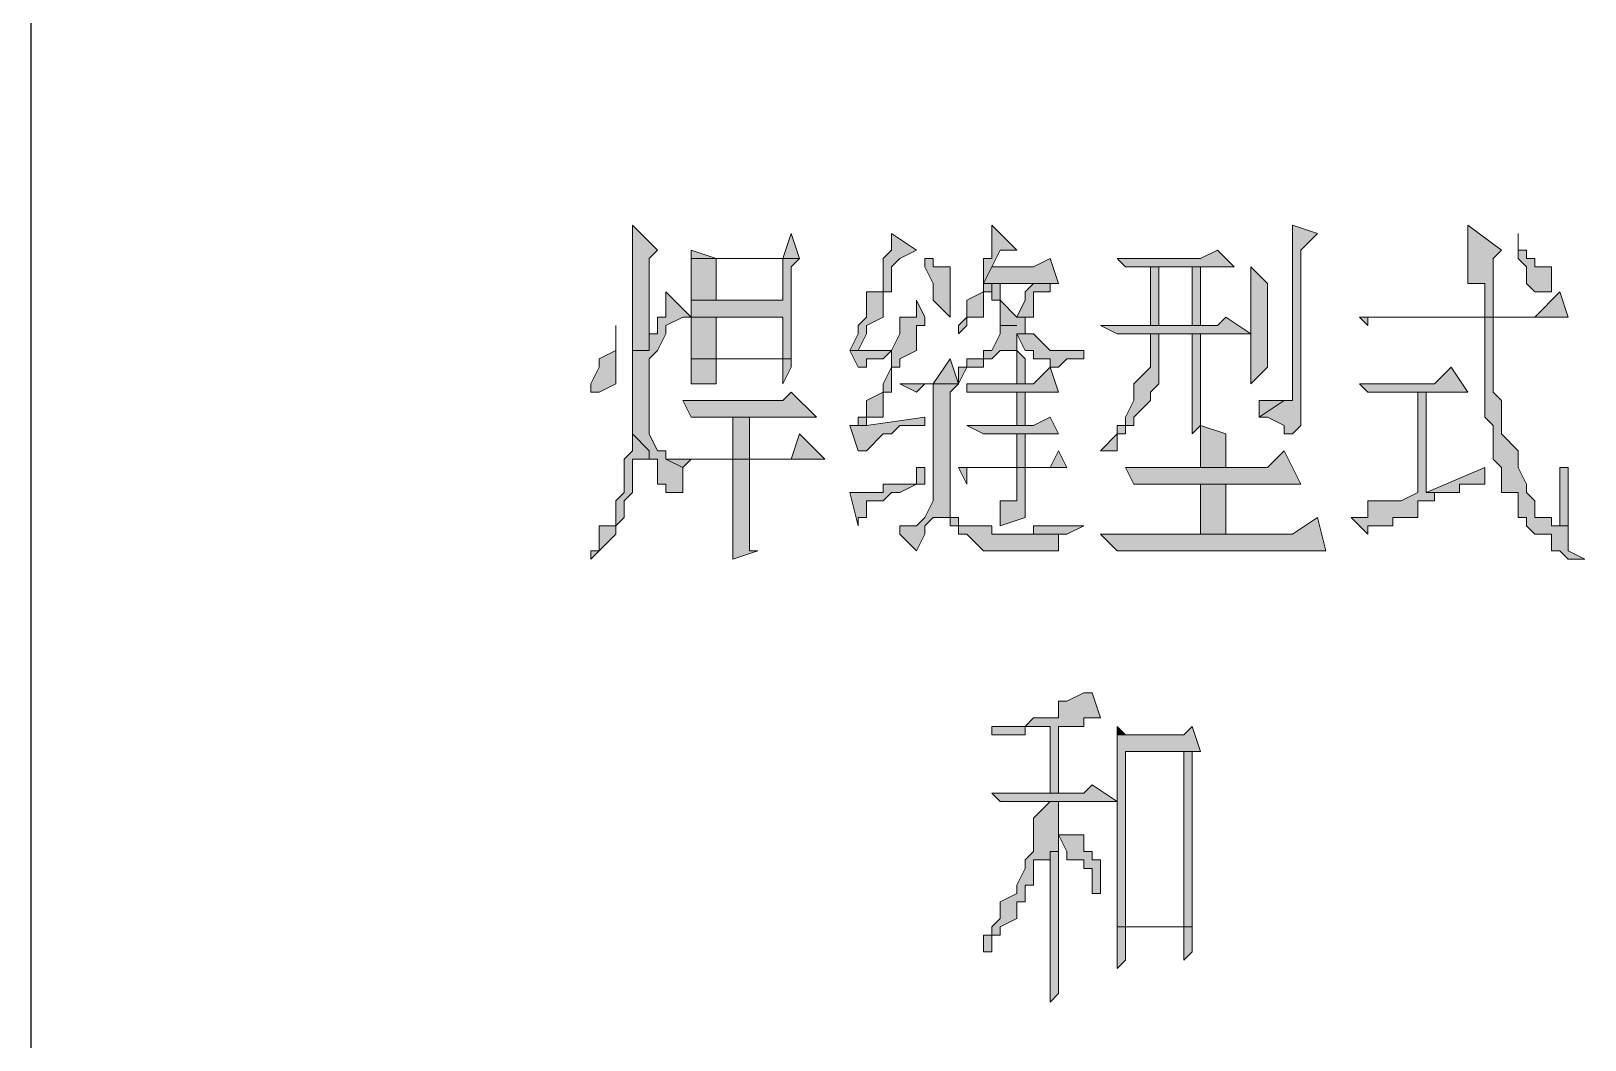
# Model space of a CAD drawing. Header units: millimetres. Extents: x 20 to 821, y 1 to 1134.
# Drawn here: x 557.64 to 591.12, y 943.42 to 965.16 of the extents above; entities that cross this region are included whole.
import ezdxf

# ---------------------------------------------------------------- set-up
doc = ezdxf.new("R2010")
doc.units = ezdxf.units.MM
doc.layers.add('1', color=7, linetype='Continuous')

msp = doc.modelspace()

# ---------------------------------------------------------------- hatches: boundary and pattern name
h = msp.add_hatch(color=0)
h.dxf.hatch_style = 2
h.paths.add_polyline_path([(570.6, 960.981732), (570.6, 958.281732), (570.96, 958.281732), (570.96, 960.261732), (571.14, 960.441732)])
h = msp.add_hatch(color=0)
h.dxf.hatch_style = 2
h.paths.add_polyline_path([(578.34, 960.981732), (578.34, 960.261732), (578.16, 960.261732), (578.16, 959.721732), (578.34, 960.081732), (578.52, 960.441732), (578.88, 960.441732)])
h = msp.add_hatch(color=0)
h.dxf.hatch_style = 2
h.paths.add_polyline_path([(584.82, 960.981732), (584.82, 957.201732), (584.64, 957.201732), (584.1, 956.841732), (584.28, 956.841732), (584.64, 956.661732), (584.64, 956.481732), (584.82, 956.481732), (585, 956.661732), (585, 960.441732), (585.36, 960.801732)])
h = msp.add_hatch(color=0)
h.dxf.hatch_style = 2
h.paths.add_polyline_path([(588.6, 960.981732), (588.6, 959.721732), (588.96, 959.721732), (588.96, 959.001732), (589.14, 959.001732), (589.14, 960.261732), (589.32, 960.441732)])
h = msp.add_hatch(color=0)
h.dxf.hatch_style = 2
h.paths.add_polyline_path([(574.02, 960.801732), (573.84, 960.261732), (571.86, 960.261732), (571.86, 960.081732), (571.86, 959.361732), (572.4, 959.361732), (572.4, 960.261732), (573.84, 960.261732), (574.2, 960.261732)])
h = msp.add_hatch(color=0)
h.dxf.hatch_style = 2
h.paths.add_polyline_path([(576.18, 960.801732), (576.18, 960.441732), (576, 960.261732), (576, 959.541732), (575.64, 959.541732), (575.64, 959.001732), (575.46, 958.821732), (575.46, 958.641732), (575.28, 958.281732), (575.46, 958.281732), (575.64, 958.641732), (575.64, 958.821732), (576, 959.001732), (576, 959.361732), (576, 959.541732), (576.18, 959.541732), (576.18, 960.081732), (576.36, 960.261732), (576.72, 960.441732)])
h = msp.add_hatch(color=0)
h.dxf.hatch_style = 2
h.paths.add_polyline_path([(589.68, 960.801732), (589.68, 960.261732), (589.86, 960.081732), (589.86, 959.721732), (590.04, 959.541732), (590.4, 959.541732), (590.4, 959.721732), (590.4, 960.081732), (590.04, 960.081732), (590.04, 960.261732), (589.86, 960.261732), (589.86, 960.441732), (589.68, 960.441732)])
h = msp.add_hatch(color=0)
h.dxf.hatch_style = 2
h.paths.add_polyline_path([(571.86, 960.441732), (571.86, 960.261732), (572.4, 960.261732)])
h = msp.add_hatch(color=0)
h.dxf.hatch_style = 2
h.paths.add_polyline_path([(574.2, 960.261732), (573.84, 960.261732), (573.84, 959.361732), (571.86, 959.361732), (571.86, 959.001732), (573.84, 959.001732), (573.84, 958.101732), (571.86, 958.101732), (571.86, 957.921732), (571.86, 957.561732), (572.4, 957.561732), (572.4, 958.101732), (573.84, 958.101732), (574.02, 958.101732), (574.02, 958.281732), (574.02, 959.721732), (574.02, 960.081732)])
h = msp.add_hatch(color=0)
h.dxf.hatch_style = 2
h.paths.add_polyline_path([(576.9, 960.261732), (576.9, 960.081732), (577.08, 959.721732), (577.08, 959.361732), (577.44, 959.001732), (577.44, 960.081732), (577.08, 960.081732), (577.08, 960.261732)])
h = msp.add_hatch(color=0)
h.dxf.hatch_style = 2
h.paths.add_polyline_path([(579.6, 960.261732), (579.24, 960.081732), (578.34, 960.081732), (578.16, 959.721732), (578.34, 959.721732), (578.34, 959.541732), (578.34, 959.361732), (578.52, 959.361732), (578.52, 958.821732), (578.88, 958.821732), (578.52, 958.821732), (578.52, 958.641732), (578.34, 958.281732), (578.16, 958.281732), (578.16, 958.101732), (577.8, 958.101732), (577.8, 957.921732), (577.62, 957.921732), (577.62, 957.561732), (577.8, 957.921732), (578.16, 957.921732), (578.16, 958.101732), (578.34, 958.101732), (578.52, 958.281732), (578.88, 958.281732), (578.88, 958.641732), (579.24, 958.641732), (579.06, 958.641732), (579.06, 959.001732), (578.88, 959.001732), (578.52, 959.361732), (578.52, 959.721732), (578.34, 959.721732), (579.78, 959.721732)])
h = msp.add_hatch(color=0)
h.dxf.hatch_style = 2
h.paths.add_polyline_path([(583.2, 960.441732), (582.84, 960.261732), (581.04, 960.261732), (581.22, 960.081732), (583.56, 960.081732)])
h = msp.add_hatch(color=0)
h.dxf.hatch_style = 2
h.paths.add_polyline_path([(581.76, 960.081732), (581.76, 958.821732), (581.94, 958.821732), (581.94, 960.081732), (582.66, 960.081732)])
h = msp.add_hatch(color=0)
h.dxf.hatch_style = 2
h.paths.add_polyline_path([(582.84, 960.081732), (581.76, 960.081732), (582.66, 960.081732), (582.66, 958.821732), (582.84, 958.821732)])
h = msp.add_hatch(color=0)
h.dxf.hatch_style = 2
h.paths.add_polyline_path([(583.92, 960.081732), (583.92, 957.561732), (584.28, 957.921732), (584.28, 959.721732)])
h = msp.add_hatch(color=0)
h.dxf.hatch_style = 2
h.paths.add_polyline_path([(571.32, 959.541732), (571.32, 959.001732), (571.14, 959.001732), (571.14, 958.641732), (570.96, 958.641732), (570.96, 958.281732), (570.6, 958.281732), (570.6, 956.481732), (570.96, 956.121732), (570.96, 955.941732), (571.14, 955.941732), (571.14, 955.401732), (571.32, 955.401732), (571.32, 955.221732), (571.68, 955.221732), (571.68, 955.761732), (571.32, 955.941732), (571.32, 956.121732), (571.14, 956.121732), (570.96, 956.481732), (570.96, 958.101732), (571.14, 958.281732), (571.32, 958.641732), (571.32, 958.821732), (571.68, 959.001732), (571.86, 959.001732)])
h = msp.add_hatch(color=0)
h.dxf.hatch_style = 2
h.paths.add_polyline_path([(578.16, 959.721732), (578.16, 959.541732), (577.8, 959.361732), (577.8, 959.001732), (577.62, 958.821732), (577.62, 958.641732), (577.8, 958.821732), (577.8, 959.001732), (578.16, 959.001732), (578.16, 959.541732), (578.34, 959.541732), (578.34, 959.721732)])
h = msp.add_hatch(color=0)
h.dxf.hatch_style = 2
h.paths.add_polyline_path([(579.78, 959.721732), (579.24, 959.721732), (579.06, 959.541732), (579.06, 959.361732), (578.88, 959.001732), (579.24, 959.001732), (579.24, 959.361732), (579.24, 959.541732), (579.6, 959.541732), (579.6, 959.721732)])
h = msp.add_hatch(color=0)
h.dxf.hatch_style = 2
h.paths.add_polyline_path([(590.58, 959.541732), (590.04, 959.001732), (586.26, 959.001732), (586.44, 958.821732), (586.44, 959.001732), (586.8, 959.001732), (590.76, 959.001732)])
h = msp.add_hatch(color=0)
h.dxf.hatch_style = 2
h.paths.add_polyline_path([(576.72, 959.361732), (576.72, 959.001732), (576.36, 959.001732), (576.36, 958.641732), (576.18, 958.281732), (575.46, 958.281732), (576.18, 958.281732), (576.18, 957.921732), (576, 957.561732), (576, 957.381732), (575.64, 957.201732), (575.64, 956.841732), (575.46, 956.841732), (575.46, 956.661732), (575.28, 956.661732), (575.64, 956.661732), (575.64, 956.841732), (576, 956.841732), (576, 957.201732), (576, 957.381732), (576.18, 957.381732), (576.18, 957.921732), (576.36, 957.921732), (576.36, 958.101732), (576.72, 958.281732), (576.72, 958.821732), (576.9, 958.821732), (576.9, 959.001732)])
h = msp.add_hatch(color=0)
h.dxf.hatch_style = 2
h.paths.add_polyline_path([(571.86, 959.001732), (571.86, 958.101732), (572.4, 958.101732), (572.4, 959.001732), (573.84, 959.001732)])
h = msp.add_hatch(color=0)
h.dxf.hatch_style = 2
h.paths.add_polyline_path([(583.38, 959.001732), (583.2, 958.821732), (580.68, 958.821732), (581.04, 958.641732), (583.92, 958.641732)])
h = msp.add_hatch(color=0)
h.dxf.hatch_style = 2
h.paths.add_polyline_path([(589.14, 959.001732), (588.96, 959.001732), (588.96, 958.821732), (588.96, 956.841732), (589.14, 956.661732), (589.14, 955.941732), (589.32, 955.761732), (589.32, 955.221732), (589.68, 955.221732), (589.68, 955.041732), (589.68, 954.681732), (589.86, 954.681732), (589.86, 954.501732), (590.04, 954.321732), (590.4, 954.321732), (590.4, 953.961732), (590.58, 953.961732), (590.76, 953.781732), (591.12, 953.781732), (590.76, 953.961732), (590.76, 954.501732), (590.58, 954.501732), (590.4, 954.501732), (590.4, 954.681732), (590.04, 954.681732), (590.04, 955.041732), (589.86, 955.221732), (589.86, 955.401732), (589.68, 955.761732), (589.68, 956.121732), (589.32, 956.481732), (589.32, 957.201732), (589.14, 957.381732)])
h = msp.add_hatch(color=0)
h.dxf.hatch_style = 2
h.paths.add_polyline_path([(570.24, 958.821732), (570.24, 958.281732), (569.88, 958.101732), (569.88, 957.921732), (569.7, 957.561732), (569.7, 957.381732), (569.88, 957.381732), (570.24, 957.561732)])
h = msp.add_hatch(color=0)
h.dxf.hatch_style = 2
h.paths.add_polyline_path([(579.24, 958.641732), (578.88, 958.641732), (579.06, 958.281732), (579.24, 958.281732), (579.24, 958.101732), (579.6, 958.101732), (579.6, 957.921732), (579.78, 957.921732), (579.96, 958.101732), (580.32, 958.101732), (580.32, 958.281732), (579.6, 958.281732)])
h = msp.add_hatch(color=0)
h.dxf.hatch_style = 2
h.paths.add_polyline_path([(581.94, 958.641732), (581.76, 958.641732), (581.76, 958.281732), (581.76, 957.921732), (581.4, 957.561732), (581.4, 957.201732), (581.22, 956.841732), (581.22, 956.661732), (581.04, 956.661732), (581.04, 956.481732), (580.68, 956.121732), (581.04, 956.121732), (581.04, 956.481732), (581.22, 956.481732), (581.22, 956.661732), (581.4, 956.661732), (581.4, 956.841732), (581.76, 957.201732), (581.76, 957.381732), (581.94, 957.561732)])
h = msp.add_hatch(color=0)
h.dxf.hatch_style = 2
h.paths.add_polyline_path([(582.84, 958.641732), (582.66, 958.641732), (582.66, 957.561732), (582.66, 956.481732), (582.84, 956.661732)])
h = msp.add_hatch(color=0)
h.dxf.hatch_style = 2
h.paths.add_polyline_path([(575.28, 958.281732), (575.46, 957.921732), (575.64, 957.921732), (575.64, 958.101732), (576, 958.101732), (576.18, 958.281732)])
h = msp.add_hatch(color=0)
h.dxf.hatch_style = 2
h.paths.add_polyline_path([(578.88, 958.281732), (578.88, 957.561732), (579.06, 957.561732), (579.06, 958.101732)])
h = msp.add_hatch(color=0)
h.dxf.hatch_style = 2
h.paths.add_polyline_path([(574.02, 958.101732), (573.84, 958.101732), (573.84, 957.561732), (574.02, 957.921732)])
h = msp.add_hatch(color=0)
h.dxf.hatch_style = 2
h.paths.add_polyline_path([(577.44, 958.101732), (577.08, 957.561732), (576.36, 957.561732), (576.72, 957.381732), (576.9, 957.561732), (577.62, 957.561732)])
h = msp.add_hatch(color=0)
h.dxf.hatch_style = 2
h.paths.add_polyline_path([(579.6, 957.921732), (579.24, 957.561732), (577.8, 957.561732), (577.8, 957.381732), (579.78, 957.381732)])
h = msp.add_hatch(color=0)
h.dxf.hatch_style = 2
h.paths.add_polyline_path([(588.24, 957.921732), (587.88, 957.561732), (586.26, 957.561732), (586.44, 957.381732), (588.6, 957.381732)])
h = msp.add_hatch(color=0)
h.dxf.hatch_style = 2
h.paths.add_polyline_path([(577.62, 957.561732), (577.08, 957.561732), (577.08, 955.041732), (576.9, 954.681732), (576.72, 954.501732), (576.36, 954.501732), (576.36, 954.321732), (576.72, 953.961732), (576.9, 954.321732), (576.9, 954.501732), (577.08, 954.681732), (577.44, 954.681732), (577.44, 955.041732), (577.44, 957.381732)])
h = msp.add_hatch(color=0)
h.dxf.hatch_style = 2
h.paths.add_polyline_path([(574.02, 957.381732), (573.84, 957.201732), (571.68, 957.201732), (571.86, 956.841732), (574.56, 956.841732)])
h = msp.add_hatch(color=0)
h.dxf.hatch_style = 2
h.paths.add_polyline_path([(578.88, 956.661732), (579.06, 956.661732), (579.06, 957.381732), (578.88, 957.381732)])
h = msp.add_hatch(color=0)
h.dxf.hatch_style = 2
h.paths.add_polyline_path([(584.1, 957.201732), (584.1, 956.841732), (584.64, 957.201732)])
h = msp.add_hatch(color=0)
h.dxf.hatch_style = 2
h.paths.add_polyline_path([(587.7, 957.381732), (587.52, 957.381732), (587.52, 955.221732), (587.16, 955.041732), (586.44, 955.041732), (586.44, 954.681732), (586.08, 954.681732), (586.44, 954.321732), (586.44, 954.501732), (586.8, 954.501732), (586.98, 954.501732), (586.98, 954.681732), (587.52, 954.681732), (587.52, 955.041732), (587.88, 955.041732), (587.88, 955.221732), (588.24, 955.221732), (587.7, 955.221732)])
h = msp.add_hatch(color=0)
h.dxf.hatch_style = 2
h.paths.add_polyline_path([(572.76, 955.941732), (573.12, 955.941732), (573.12, 956.841732), (572.76, 956.841732)])
h = msp.add_hatch(color=0)
h.dxf.hatch_style = 2
h.paths.add_polyline_path([(576.9, 956.841732), (575.64, 956.661732), (575.28, 956.661732), (575.46, 956.121732), (575.64, 956.121732), (576, 956.481732), (576.18, 956.481732), (576.36, 956.661732), (576.9, 956.661732)])
h = msp.add_hatch(color=0)
h.dxf.hatch_style = 2
h.paths.add_polyline_path([(579.6, 956.841732), (579.24, 956.661732), (577.8, 956.661732), (578.16, 956.481732), (579.78, 956.481732)])
h = msp.add_hatch(color=0)
h.dxf.hatch_style = 2
h.paths.add_polyline_path([(582.84, 956.661732), (582.84, 955.761732), (583.38, 955.761732), (583.38, 956.481732)])
h = msp.add_hatch(color=0)
h.dxf.hatch_style = 2
h.paths.add_polyline_path([(570.6, 956.481732), (570.6, 956.121732), (570.42, 955.941732), (570.42, 955.221732), (570.24, 955.041732), (570.24, 954.501732), (569.88, 954.501732), (569.88, 953.961732), (569.7, 953.961732), (569.7, 953.781732), (569.88, 953.961732), (570.24, 954.321732), (570.24, 954.501732), (570.42, 954.681732), (570.42, 955.041732), (570.6, 955.221732), (570.6, 955.941732), (570.96, 955.941732), (570.96, 956.121732)])
h = msp.add_hatch(color=0)
h.dxf.hatch_style = 2
h.paths.add_polyline_path([(574.2, 956.481732), (574.02, 955.941732), (571.32, 955.941732), (571.68, 955.761732), (571.86, 955.941732), (574.74, 955.941732)])
h = msp.add_hatch(color=0)
h.dxf.hatch_style = 2
h.paths.add_polyline_path([(578.88, 955.761732), (579.06, 955.761732), (579.06, 956.481732), (578.88, 956.481732)])
h = msp.add_hatch(color=0)
h.dxf.hatch_style = 2
h.paths.add_polyline_path([(573.12, 955.941732), (572.76, 955.941732), (572.76, 955.761732), (572.76, 953.781732), (573.3, 953.961732), (573.12, 953.961732), (573.12, 954.321732)])
h = msp.add_hatch(color=0)
h.dxf.hatch_style = 2
h.paths.add_polyline_path([(579.78, 956.121732), (579.6, 955.761732), (577.62, 955.761732), (577.8, 955.401732), (577.8, 955.761732), (578.88, 955.761732), (579.96, 955.761732)])
h = msp.add_hatch(color=0)
h.dxf.hatch_style = 2
h.paths.add_polyline_path([(584.64, 956.121732), (584.28, 955.761732), (581.22, 955.761732), (581.4, 955.401732), (585, 955.401732)])
h = msp.add_hatch(color=0)
h.dxf.hatch_style = 2
h.paths.add_polyline_path([(576.9, 955.761732), (576.72, 955.761732), (576.72, 955.401732), (576, 955.401732), (576, 955.221732), (575.28, 955.221732), (575.46, 954.501732), (575.46, 954.681732), (575.64, 954.681732), (575.64, 955.041732), (576, 955.041732), (576.18, 955.221732), (576.36, 955.221732), (576.72, 955.401732), (576.9, 955.401732)])
h = msp.add_hatch(color=0)
h.dxf.hatch_style = 2
h.paths.add_polyline_path([(579.06, 955.761732), (578.88, 955.761732), (578.88, 955.401732), (578.88, 955.041732), (578.52, 955.041732), (578.52, 954.501732), (579.06, 954.681732)])
h = msp.add_hatch(color=0)
h.dxf.hatch_style = 2
h.paths.add_polyline_path([(588.96, 955.761732), (587.7, 955.221732), (588.42, 955.221732), (588.42, 955.401732), (588.96, 955.401732)])
h = msp.add_hatch(color=0)
h.dxf.hatch_style = 2
h.paths.add_polyline_path([(590.76, 955.761732), (590.58, 955.761732), (590.58, 955.401732), (590.58, 954.501732), (590.76, 954.501732)])
h = msp.add_hatch(color=0)
h.dxf.hatch_style = 2
h.paths.add_polyline_path([(582.84, 954.321732), (583.38, 954.321732), (583.38, 955.401732), (582.84, 955.401732)])
h = msp.add_hatch(color=0)
h.dxf.hatch_style = 2
h.paths.add_polyline_path([(577.44, 954.681732), (577.44, 954.501732), (577.62, 954.501732), (577.62, 954.321732), (577.8, 954.321732), (578.16, 953.961732), (579.78, 953.961732), (579.78, 954.321732), (579.96, 954.321732), (578.34, 954.321732), (578.34, 954.501732), (577.62, 954.501732), (577.62, 954.681732)])
h = msp.add_hatch(color=0)
h.dxf.hatch_style = 2
h.paths.add_polyline_path([(585.36, 954.681732), (584.82, 954.321732), (580.68, 954.321732), (581.04, 953.961732), (585.54, 953.961732)])
h = msp.add_hatch(color=0)
h.dxf.hatch_style = 2
h.paths.add_polyline_path([(580.32, 954.501732), (579.24, 954.501732), (579.24, 954.321732), (578.88, 954.321732), (579.96, 954.321732)])
h = msp.add_hatch(color=0)
h.dxf.hatch_style = 2
h.paths.add_polyline_path([(580.5, 950.901732), (580.32, 950.901732), (579.96, 950.721732), (579.78, 950.721732), (579.78, 950.361732), (579.24, 950.361732), (579.06, 950.181732), (578.52, 950.181732), (579.6, 950.181732), (579.6, 948.741732), (579.78, 948.741732), (579.78, 950.181732), (579.96, 950.181732), (580.32, 950.181732), (580.32, 950.361732), (580.68, 950.361732)])
h = msp.add_hatch(color=0)
h.dxf.hatch_style = 2
h.paths.add_polyline_path([(578.52, 950.181732), (578.34, 950.181732), (578.34, 950.001732), (579.06, 950.001732), (579.06, 950.181732), (579.6, 950.181732)])
h = msp.add_hatch(color=0)
h.dxf.hatch_style = 2
h.paths.add_polyline_path([(581.04, 950.181732), (581.04, 950.001732), (581.22, 950.001732)])
h = msp.add_hatch(color=0)
h.dxf.hatch_style = 2
h.paths.add_polyline_path([(582.66, 950.181732), (582.48, 950.001732), (581.04, 950.001732), (581.04, 949.641732), (581.04, 946.041732), (581.04, 945.861732), (582.48, 945.861732), (582.48, 945.141732), (582.66, 945.321732), (582.66, 945.861732), (581.22, 945.861732), (581.22, 949.641732), (582.48, 949.641732), (582.84, 949.641732)])
h = msp.add_hatch(color=0)
h.dxf.hatch_style = 2
h.paths.add_polyline_path([(582.84, 949.641732), (582.48, 949.641732), (582.48, 945.861732), (581.22, 945.861732), (582.66, 945.861732), (582.66, 949.641732)])
h = msp.add_hatch(color=0)
h.dxf.hatch_style = 2
h.paths.add_polyline_path([(580.5, 948.921732), (580.32, 948.741732), (578.34, 948.741732), (578.52, 948.561732), (581.04, 948.561732)])
h = msp.add_hatch(color=0)
h.dxf.hatch_style = 2
h.paths.add_polyline_path([(579.78, 948.561732), (579.6, 948.561732), (579.24, 948.201732), (579.24, 947.481732), (579.06, 947.301732), (579.06, 947.121732), (578.88, 946.761732), (578.88, 946.581732), (578.52, 946.401732), (578.52, 946.041732), (578.34, 945.861732), (578.34, 945.681732), (578.16, 945.681732), (578.16, 945.321732), (578.34, 945.321732), (578.34, 945.681732), (578.52, 945.681732), (578.52, 945.861732), (578.88, 946.041732), (578.88, 946.401732), (579.06, 946.401732), (579.06, 946.761732), (579.24, 946.761732), (579.24, 947.301732), (579.6, 947.301732), (579.6, 947.481732), (579.78, 947.481732), (579.78, 947.841732), (579.96, 947.841732), (579.78, 947.841732)])
h = msp.add_hatch(color=0)
h.dxf.hatch_style = 2
h.paths.add_polyline_path([(579.96, 947.841732), (579.78, 947.841732), (579.96, 947.481732), (579.96, 947.301732), (580.32, 947.301732), (580.32, 947.121732), (580.5, 947.121732), (580.5, 946.581732), (580.68, 946.581732), (580.68, 947.301732), (580.5, 947.301732), (580.5, 947.481732), (580.32, 947.481732), (580.32, 947.841732)])
h = msp.add_hatch(color=0)
h.dxf.hatch_style = 2
h.paths.add_polyline_path([(579.78, 947.481732), (579.6, 947.481732), (579.6, 947.301732), (579.6, 944.241732), (579.78, 944.421732), (579.78, 944.601732)])
h = msp.add_hatch(color=0)
h.dxf.hatch_style = 2
h.paths.add_polyline_path([(581.04, 945.861732), (581.04, 944.961732), (581.22, 945.141732), (581.22, 945.861732), (582.48, 945.861732)])

# ---------------------------------------------------------------- linework, layer by layer
at = {"layer": '1', "color": 0, "lineweight": 25}
msp.add_lwpolyline([(557.64, 0.501732), (557.64, 1133.601732)], dxfattribs=at)
at = {"layer": '1', "color": 0, "lineweight": 5}
for points in [[(570.6, 960.981732), (570.6, 958.281732), (570.96, 958.281732), (570.96, 960.261732), (571.14, 960.441732), (570.6, 960.981732)], [(578.34, 960.981732), (578.34, 960.261732), (578.16, 960.261732), (578.16, 959.721732), (578.34, 960.081732), (578.52, 960.441732), (578.88, 960.441732), (578.34, 960.981732)], [(584.82, 960.981732), (584.82, 957.201732), (584.64, 957.201732), (584.1, 956.841732), (584.28, 956.841732), (584.64, 956.661732), (584.64, 956.481732), (584.82, 956.481732), (585, 956.661732), (585, 956.661732), (585, 960.441732), (585.36, 960.801732), (584.82, 960.981732)], [(588.6, 960.981732), (588.6, 959.721732), (588.96, 959.721732), (588.96, 959.001732), (589.14, 959.001732), (589.14, 960.261732), (589.32, 960.441732), (588.6, 960.981732)], [(574.02, 960.801732), (573.84, 960.261732), (571.86, 960.261732), (571.86, 960.081732), (571.86, 959.361732), (572.4, 959.361732), (572.4, 960.261732), (573.84, 960.261732), (574.2, 960.261732), (574.02, 960.801732)], [(576.18, 960.801732), (576.18, 960.441732), (576, 960.261732), (576, 959.541732), (575.64, 959.541732), (575.64, 959.001732), (575.46, 958.821732), (575.46, 958.641732), (575.28, 958.281732), (575.46, 958.281732), (575.64, 958.641732), (575.64, 958.821732), (576, 959.001732), (576, 959.361732), (576, 959.541732), (576.18, 959.541732), (576.18, 960.081732), (576.36, 960.261732), (576.72, 960.441732), (576.18, 960.801732)], [(589.68, 960.801732), (589.68, 960.261732), (589.86, 960.081732), (589.86, 959.721732), (590.04, 959.541732), (590.4, 959.541732), (590.4, 959.721732), (590.4, 960.081732), (590.04, 960.081732), (590.04, 960.261732), (589.86, 960.261732), (589.86, 960.441732), (589.68, 960.441732), (589.68, 960.801732)], [(571.86, 960.441732), (571.86, 960.261732), (572.4, 960.261732), (571.86, 960.441732)], [(574.2, 960.261732), (573.84, 960.261732), (573.84, 959.361732), (571.86, 959.361732), (571.86, 959.001732), (573.84, 959.001732), (573.84, 958.101732), (571.86, 958.101732), (571.86, 957.921732), (571.86, 957.561732), (572.4, 957.561732), (572.4, 958.101732), (573.84, 958.101732), (574.02, 958.101732), (574.02, 958.281732), (574.02, 959.721732), (574.02, 960.081732), (574.2, 960.261732)], [(576.9, 960.261732), (576.9, 960.081732), (577.08, 959.721732), (577.08, 959.361732), (577.44, 959.001732), (577.44, 960.081732), (577.08, 960.081732), (577.08, 960.261732), (576.9, 960.261732)], [(579.6, 960.261732), (579.24, 960.081732), (578.34, 960.081732), (578.16, 959.721732), (578.34, 959.721732), (578.34, 959.541732), (578.34, 959.361732), (578.52, 959.361732), (578.52, 958.821732), (578.88, 958.821732), (578.52, 958.821732), (578.52, 958.641732), (578.34, 958.281732), (578.16, 958.281732), (578.16, 958.101732), (577.8, 958.101732), (577.8, 957.921732), (577.62, 957.921732), (577.62, 957.561732), (577.8, 957.921732), (578.16, 957.921732), (578.16, 958.101732), (578.34, 958.101732), (578.52, 958.281732), (578.88, 958.281732), (578.88, 958.641732), (579.24, 958.641732), (579.06, 958.641732), (579.06, 959.001732), (578.88, 959.001732), (578.52, 959.361732), (578.52, 959.721732), (578.34, 959.721732), (579.78, 959.721732), (579.6, 960.261732)], [(583.2, 960.441732), (582.84, 960.261732), (581.04, 960.261732), (581.22, 960.081732), (583.56, 960.081732), (583.2, 960.441732)], [(581.76, 960.081732), (581.76, 958.821732), (581.94, 958.821732), (581.94, 960.081732), (582.66, 960.081732), (581.76, 960.081732)], [(582.84, 960.081732), (581.76, 960.081732), (582.66, 960.081732), (582.66, 958.821732), (582.84, 958.821732), (582.84, 960.081732)], [(583.92, 960.081732), (583.92, 957.561732), (584.28, 957.921732), (584.28, 959.721732), (583.92, 960.081732)], [(571.32, 959.541732), (571.32, 959.001732), (571.14, 959.001732), (571.14, 958.641732), (570.96, 958.641732), (570.96, 958.281732), (570.6, 958.281732), (570.6, 956.481732), (570.96, 956.121732), (570.96, 955.941732), (571.14, 955.941732), (571.14, 955.401732), (571.32, 955.401732), (571.32, 955.221732), (571.68, 955.221732), (571.68, 955.761732), (571.32, 955.941732), (571.32, 956.121732), (571.14, 956.121732), (570.96, 956.481732), (570.96, 958.101732), (571.14, 958.281732), (571.32, 958.641732), (571.32, 958.821732), (571.68, 959.001732), (571.86, 959.001732), (571.32, 959.541732)], [(578.16, 959.721732), (578.16, 959.541732), (577.8, 959.361732), (577.8, 959.001732), (577.62, 958.821732), (577.62, 958.641732), (577.8, 958.821732), (577.8, 959.001732), (578.16, 959.001732), (578.16, 959.541732), (578.34, 959.541732), (578.34, 959.721732), (578.16, 959.721732)], [(579.78, 959.721732), (579.24, 959.721732), (579.06, 959.541732), (579.06, 959.361732), (578.88, 959.001732), (579.24, 959.001732), (579.24, 959.361732), (579.24, 959.541732), (579.6, 959.541732), (579.6, 959.721732), (579.78, 959.721732)], [(590.58, 959.541732), (590.04, 959.001732), (586.26, 959.001732), (586.44, 958.821732), (586.44, 959.001732), (586.8, 959.001732), (590.76, 959.001732), (590.58, 959.541732)], [(576.72, 959.361732), (576.72, 959.001732), (576.36, 959.001732), (576.36, 958.641732), (576.18, 958.281732), (575.46, 958.281732), (576.18, 958.281732), (576.18, 957.921732), (576, 957.561732), (576, 957.381732), (575.64, 957.201732), (575.64, 956.841732), (575.46, 956.841732), (575.46, 956.661732), (575.28, 956.661732), (575.64, 956.661732), (575.64, 956.841732), (576, 956.841732), (576, 957.201732), (576, 957.381732), (576.18, 957.381732), (576.18, 957.921732), (576.36, 957.921732), (576.36, 958.101732), (576.72, 958.281732), (576.72, 958.821732), (576.9, 958.821732), (576.9, 959.001732), (576.72, 959.361732)], [(571.86, 959.001732), (571.86, 958.101732), (572.4, 958.101732), (572.4, 959.001732), (573.84, 959.001732), (571.86, 959.001732)], [(583.38, 959.001732), (583.2, 958.821732), (580.68, 958.821732), (581.04, 958.641732), (583.92, 958.641732), (583.38, 959.001732)], [(589.14, 959.001732), (588.96, 959.001732), (588.96, 958.821732), (588.96, 956.841732), (589.14, 956.661732), (589.14, 955.941732), (589.32, 955.761732), (589.32, 955.221732), (589.68, 955.221732), (589.68, 955.041732), (589.68, 954.681732), (589.86, 954.681732), (589.86, 954.501732), (590.04, 954.321732), (590.4, 954.321732), (590.4, 953.961732), (590.58, 953.961732), (590.76, 953.781732), (591.12, 953.781732), (590.76, 953.961732), (590.76, 954.501732), (590.58, 954.501732), (590.4, 954.501732), (590.4, 954.681732), (590.04, 954.681732), (590.04, 955.041732), (589.86, 955.221732), (589.86, 955.401732), (589.68, 955.761732), (589.68, 956.121732), (589.32, 956.481732), (589.32, 957.201732), (589.14, 957.381732), (589.14, 959.001732)], [(570.24, 958.821732), (570.24, 958.281732), (569.88, 958.101732), (569.88, 957.921732), (569.7, 957.561732), (569.7, 957.381732), (569.88, 957.381732), (570.24, 957.561732), (570.24, 958.821732)], [(579.24, 958.641732), (578.88, 958.641732), (579.06, 958.281732), (579.24, 958.281732), (579.24, 958.101732), (579.6, 958.101732), (579.6, 957.921732), (579.78, 957.921732), (579.96, 958.101732), (580.32, 958.101732), (580.32, 958.281732), (579.6, 958.281732), (579.24, 958.641732)], [(581.94, 958.641732), (581.76, 958.641732), (581.76, 958.281732), (581.76, 957.921732), (581.4, 957.561732), (581.4, 957.201732), (581.22, 956.841732), (581.22, 956.661732), (581.04, 956.661732), (581.04, 956.481732), (580.68, 956.121732), (581.04, 956.121732), (581.04, 956.481732), (581.22, 956.481732), (581.22, 956.661732), (581.4, 956.661732), (581.4, 956.841732), (581.76, 957.201732), (581.76, 957.381732), (581.94, 957.561732), (581.94, 958.641732)], [(582.84, 958.641732), (582.66, 958.641732), (582.66, 957.561732), (582.66, 956.481732), (582.84, 956.661732), (582.84, 958.641732)], [(575.28, 958.281732), (575.46, 957.921732), (575.64, 957.921732), (575.64, 958.101732), (576, 958.101732), (576.18, 958.281732), (575.28, 958.281732)], [(578.88, 958.281732), (578.88, 957.561732), (579.06, 957.561732), (579.06, 958.101732), (578.88, 958.281732)], [(574.02, 958.101732), (573.84, 958.101732), (573.84, 957.561732), (574.02, 957.921732), (574.02, 958.101732)], [(577.44, 958.101732), (577.08, 957.561732), (576.36, 957.561732), (576.72, 957.381732), (576.9, 957.561732), (577.62, 957.561732), (577.44, 958.101732)], [(579.6, 957.921732), (579.24, 957.561732), (577.8, 957.561732), (577.8, 957.381732), (579.78, 957.381732), (579.6, 957.921732)], [(588.24, 957.921732), (587.88, 957.561732), (586.26, 957.561732), (586.44, 957.381732), (588.6, 957.381732), (588.24, 957.921732)], [(577.62, 957.561732), (577.08, 957.561732), (577.08, 955.041732), (576.9, 954.681732), (576.72, 954.501732), (576.36, 954.501732), (576.36, 954.321732), (576.72, 953.961732), (576.9, 954.321732), (576.9, 954.501732), (577.08, 954.681732), (577.44, 954.681732), (577.44, 955.041732), (577.44, 957.381732), (577.62, 957.561732)], [(574.02, 957.381732), (573.84, 957.201732), (571.68, 957.201732), (571.86, 956.841732), (574.56, 956.841732), (574.02, 957.381732)], [(578.88, 956.661732), (579.06, 956.661732), (579.06, 957.381732), (578.88, 957.381732), (578.88, 956.661732)], [(584.1, 957.201732), (584.1, 956.841732), (584.64, 957.201732), (584.1, 957.201732)], [(587.7, 957.381732), (587.52, 957.381732), (587.52, 955.221732), (587.16, 955.041732), (586.44, 955.041732), (586.44, 954.681732), (586.08, 954.681732), (586.44, 954.321732), (586.44, 954.501732), (586.8, 954.501732), (586.98, 954.501732), (586.98, 954.681732), (587.52, 954.681732), (587.52, 955.041732), (587.88, 955.041732), (587.88, 955.221732), (588.24, 955.221732), (587.7, 955.221732), (587.7, 957.381732)], [(572.76, 955.941732), (573.12, 955.941732), (573.12, 956.841732), (572.76, 956.841732), (572.76, 955.941732)], [(576.9, 956.841732), (575.64, 956.661732), (575.28, 956.661732), (575.46, 956.121732), (575.64, 956.121732), (576, 956.481732), (576.18, 956.481732), (576.36, 956.661732), (576.9, 956.661732), (576.9, 956.841732)], [(579.6, 956.841732), (579.24, 956.661732), (577.8, 956.661732), (578.16, 956.481732), (579.78, 956.481732), (579.6, 956.841732)], [(582.84, 956.661732), (582.84, 955.761732), (583.38, 955.761732), (583.38, 956.481732), (582.84, 956.661732)], [(570.6, 956.481732), (570.6, 956.121732), (570.42, 955.941732), (570.42, 955.221732), (570.24, 955.041732), (570.24, 954.501732), (569.88, 954.501732), (569.88, 953.961732), (569.7, 953.961732), (569.7, 953.781732), (569.88, 953.961732), (570.24, 954.321732), (570.24, 954.501732), (570.42, 954.681732), (570.42, 954.681732), (570.42, 955.041732), (570.6, 955.221732), (570.6, 955.941732), (570.96, 955.941732), (570.96, 956.121732), (570.6, 956.481732)], [(574.2, 956.481732), (574.02, 955.941732), (571.32, 955.941732), (571.68, 955.761732), (571.86, 955.941732), (574.74, 955.941732), (574.2, 956.481732)], [(578.88, 955.761732), (579.06, 955.761732), (579.06, 956.481732), (578.88, 956.481732), (578.88, 955.761732)], [(573.12, 955.941732), (572.76, 955.941732), (572.76, 955.761732), (572.76, 953.781732), (573.3, 953.961732), (573.12, 953.961732), (573.12, 954.321732), (573.12, 955.941732)], [(579.78, 956.121732), (579.6, 955.761732), (577.62, 955.761732), (577.8, 955.401732), (577.8, 955.761732), (578.88, 955.761732), (579.96, 955.761732), (579.78, 956.121732)], [(584.64, 956.121732), (584.28, 955.761732), (581.22, 955.761732), (581.4, 955.401732), (585, 955.401732), (584.64, 956.121732)], [(576.9, 955.761732), (576.72, 955.761732), (576.72, 955.401732), (576, 955.401732), (576, 955.221732), (575.28, 955.221732), (575.46, 954.501732), (575.46, 954.681732), (575.64, 954.681732), (575.64, 955.041732), (576, 955.041732), (576.18, 955.221732), (576.18, 955.221732), (576.36, 955.221732), (576.72, 955.401732), (576.9, 955.401732), (576.9, 955.761732)], [(579.06, 955.761732), (578.88, 955.761732), (578.88, 955.401732), (578.88, 955.041732), (578.52, 955.041732), (578.52, 954.501732), (579.06, 954.681732), (579.06, 955.761732)], [(588.96, 955.761732), (587.7, 955.221732), (588.42, 955.221732), (588.42, 955.401732), (588.96, 955.401732), (588.96, 955.761732)], [(590.76, 955.761732), (590.58, 955.761732), (590.58, 955.401732), (590.58, 954.501732), (590.76, 954.501732), (590.76, 955.761732)], [(582.84, 954.321732), (583.38, 954.321732), (583.38, 955.401732), (582.84, 955.401732), (582.84, 954.321732)], [(577.44, 954.681732), (577.44, 954.501732), (577.62, 954.501732), (577.62, 954.321732), (577.8, 954.321732), (578.16, 953.961732), (579.78, 953.961732), (579.78, 953.961732), (579.78, 954.321732), (579.96, 954.321732), (578.34, 954.321732), (578.34, 954.501732), (577.62, 954.501732), (577.62, 954.681732), (577.44, 954.681732)], [(585.36, 954.681732), (584.82, 954.321732), (580.68, 954.321732), (581.04, 953.961732), (585.54, 953.961732), (585.36, 954.681732)], [(580.32, 954.501732), (579.24, 954.501732), (579.24, 954.321732), (578.88, 954.321732), (579.96, 954.321732), (580.32, 954.501732)], [(580.5, 950.901732), (580.32, 950.901732), (579.96, 950.721732), (579.78, 950.721732), (579.78, 950.361732), (579.24, 950.361732), (579.06, 950.181732), (578.52, 950.181732), (579.6, 950.181732), (579.6, 948.741732), (579.78, 948.741732), (579.78, 950.181732), (579.96, 950.181732), (580.32, 950.181732), (580.32, 950.361732), (580.68, 950.361732), (580.5, 950.901732)], [(578.52, 950.181732), (578.34, 950.181732), (578.34, 950.001732), (579.06, 950.001732), (579.06, 950.181732), (579.6, 950.181732), (578.52, 950.181732)], [(581.04, 950.181732), (581.04, 950.001732), (581.22, 950.001732), (581.04, 950.181732)], [(582.66, 950.181732), (582.48, 950.001732), (581.04, 950.001732), (581.04, 949.641732), (581.04, 946.041732), (581.04, 945.861732), (582.48, 945.861732), (582.48, 945.141732), (582.66, 945.321732), (582.66, 945.861732), (581.22, 945.861732), (581.22, 949.641732), (582.48, 949.641732), (582.84, 949.641732), (582.66, 950.181732)], [(582.84, 949.641732), (582.48, 949.641732), (582.48, 945.861732), (581.22, 945.861732), (582.66, 945.861732), (582.66, 949.641732), (582.84, 949.641732)], [(580.5, 948.921732), (580.32, 948.741732), (578.34, 948.741732), (578.52, 948.561732), (581.04, 948.561732), (580.5, 948.921732)], [(579.78, 948.561732), (579.6, 948.561732), (579.24, 948.201732), (579.24, 947.481732), (579.06, 947.301732), (579.06, 947.121732), (578.88, 946.761732), (578.88, 946.581732), (578.52, 946.401732), (578.52, 946.041732), (578.34, 945.861732), (578.34, 945.681732), (578.16, 945.681732), (578.16, 945.321732), (578.34, 945.321732), (578.34, 945.681732), (578.52, 945.681732), (578.52, 945.861732), (578.88, 946.041732), (578.88, 946.401732), (579.06, 946.401732), (579.06, 946.761732), (579.24, 946.761732), (579.24, 947.301732), (579.6, 947.301732), (579.6, 947.481732), (579.78, 947.481732), (579.78, 947.841732), (579.96, 947.841732), (579.78, 947.841732), (579.78, 948.561732)], [(579.96, 947.841732), (579.78, 947.841732), (579.96, 947.481732), (579.96, 947.301732), (580.32, 947.301732), (580.32, 947.121732), (580.5, 947.121732), (580.5, 946.581732), (580.68, 946.581732), (580.68, 947.301732), (580.5, 947.301732), (580.5, 947.481732), (580.32, 947.481732), (580.32, 947.841732), (579.96, 947.841732)], [(579.78, 947.481732), (579.6, 947.481732), (579.6, 947.301732), (579.6, 944.241732), (579.78, 944.421732), (579.78, 944.601732), (579.78, 947.481732)], [(581.04, 945.861732), (581.04, 944.961732), (581.22, 945.141732), (581.22, 945.861732), (582.48, 945.861732), (581.04, 945.861732)]]:
    msp.add_lwpolyline(points, dxfattribs=at)

doc.saveas('drawing.dxf')
